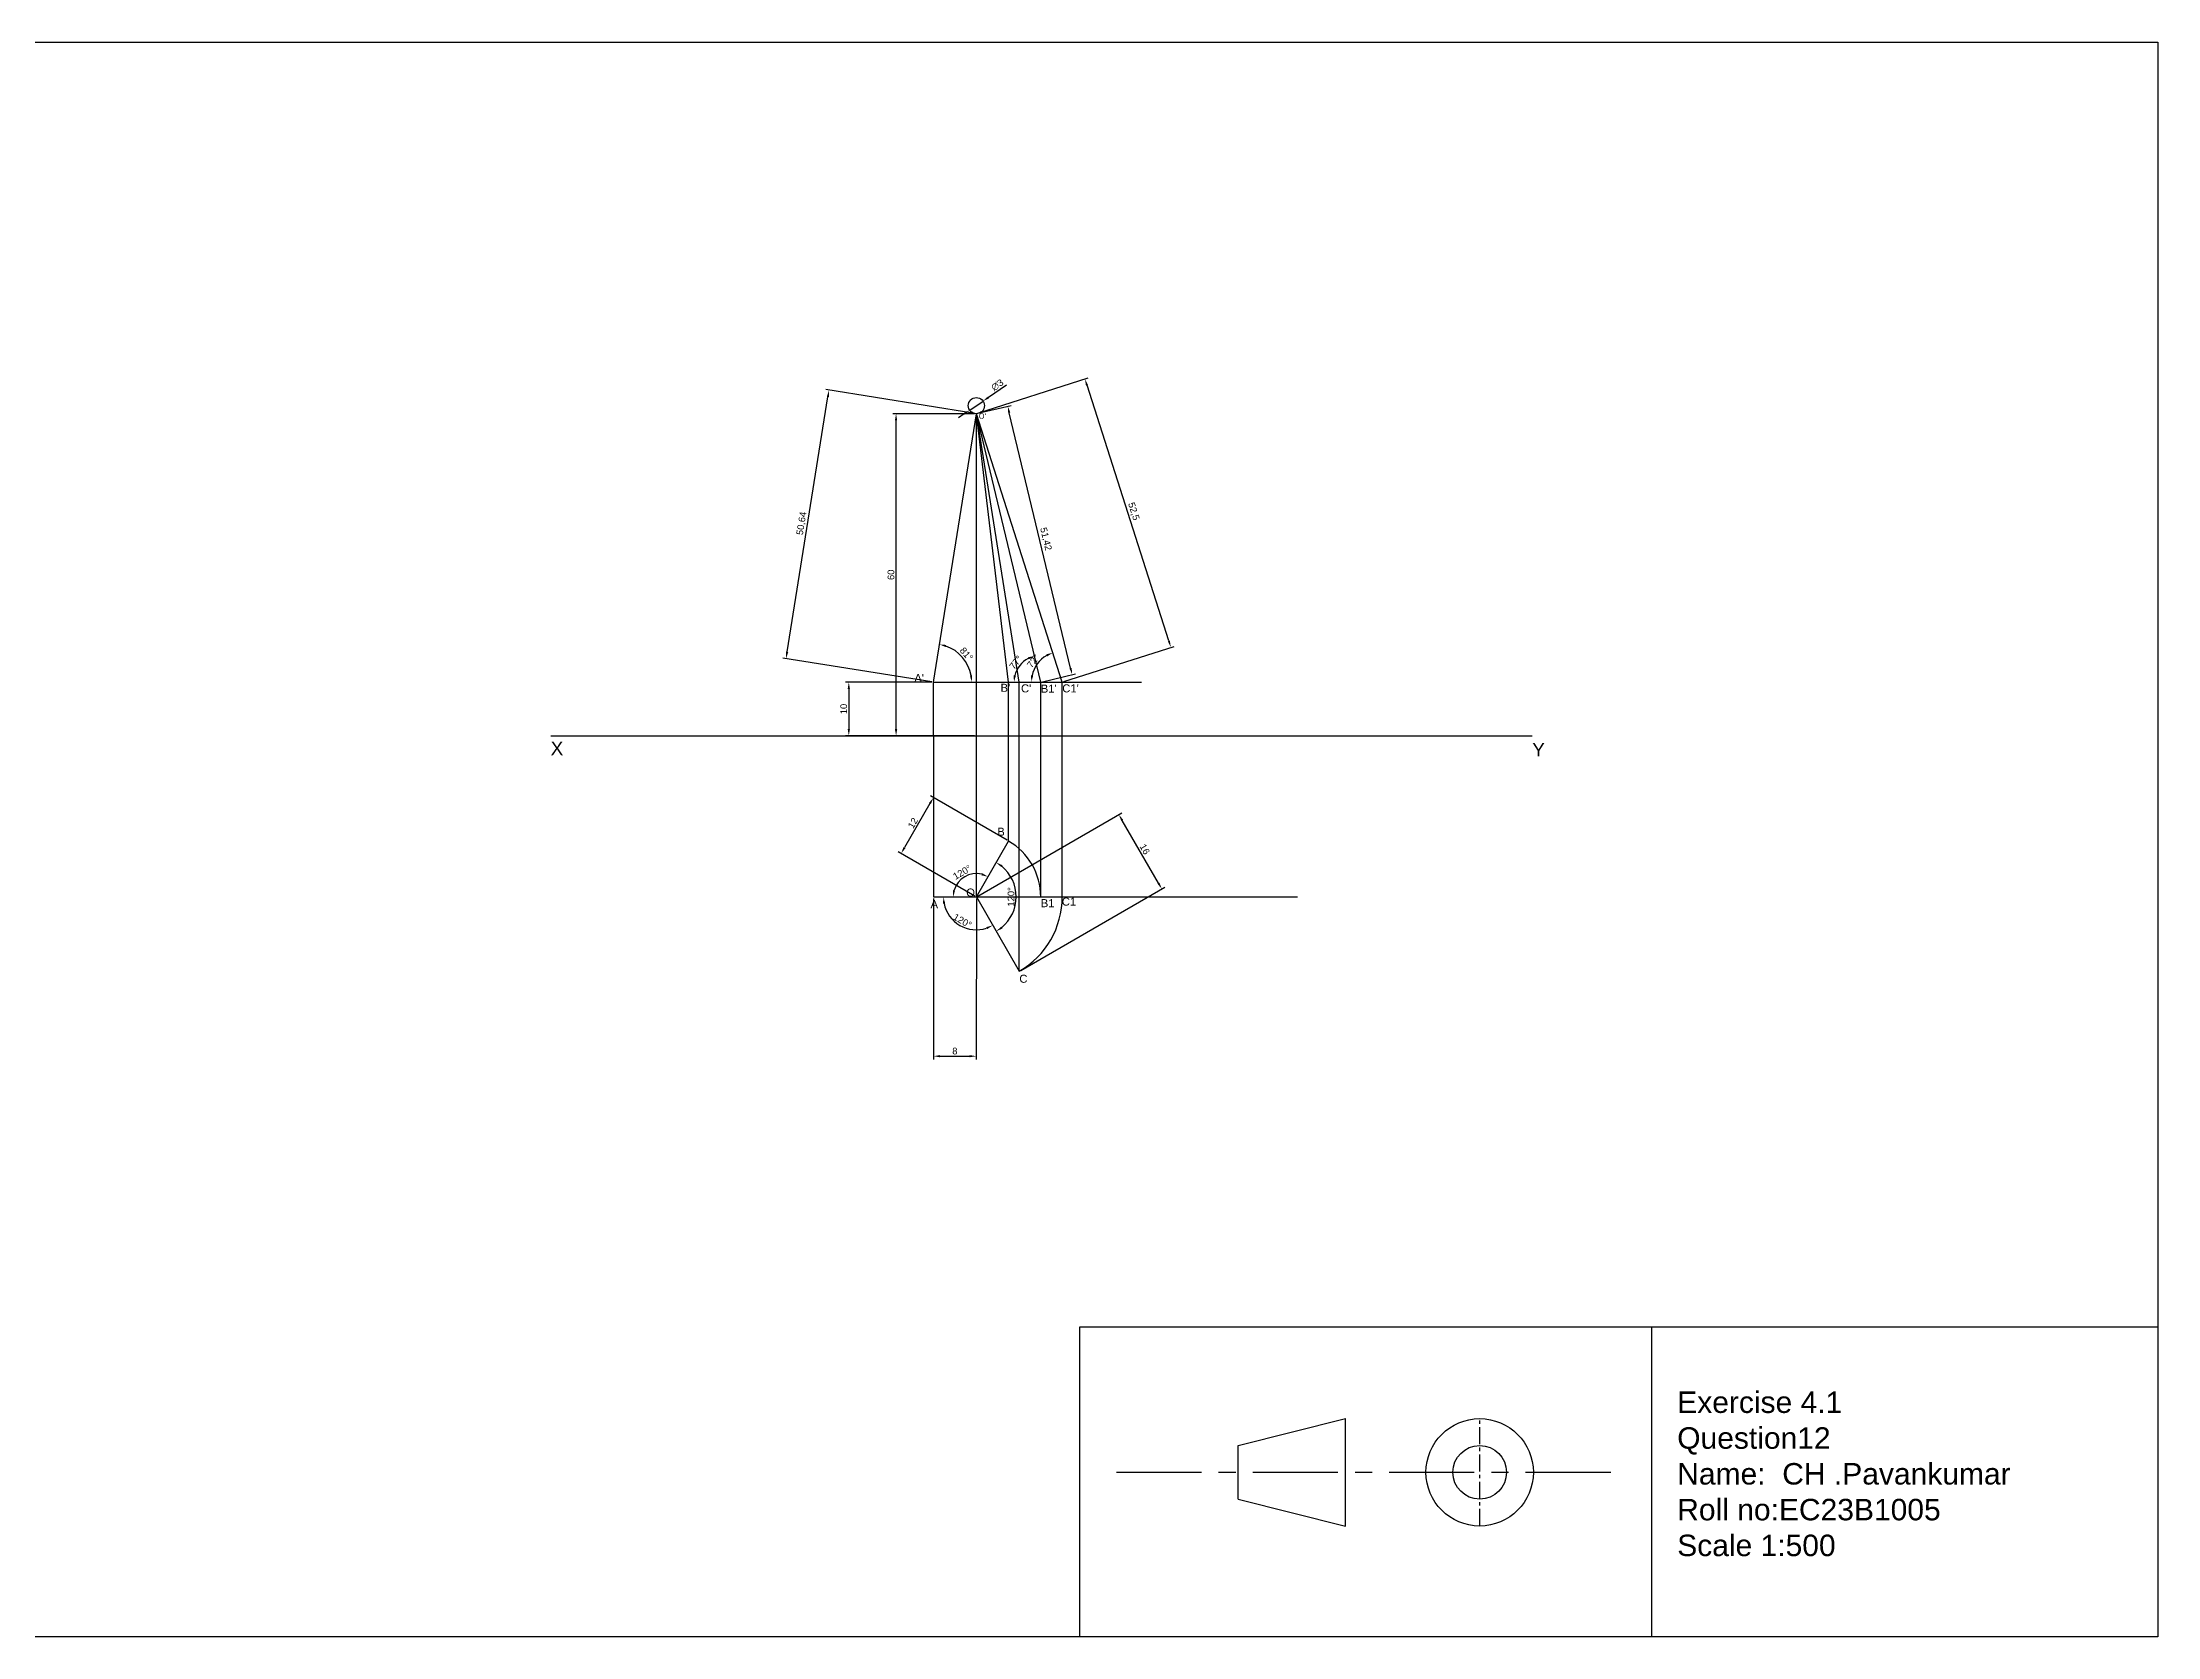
# Model space of a CAD drawing. Header units: millimetres. Extents: x 2477 to 7517, y 1798 to 2095.
# Drawn here: x 7123.4 to 7517.4, y 1798.3 to 2095.3 of the extents above; entities that cross this region are included whole.
import ezdxf

# ---------------------------------------------------------------- set-up
doc = ezdxf.new("R2010")
doc.units = ezdxf.units.MM
doc.header["$PDMODE"] = 35
doc.header["$PDSIZE"] = 2
doc.linetypes.add('CENTER', pattern=[50.8, 31.75, -6.35, 6.35, -6.35])
doc.styles.get("Standard").update_dxf_attribs({"font": 'arial.ttf'})
doc.dimstyles.new('ISO-25', dxfattribs={"dimscale": 0.5, "dimtxt": 2.5, "dimasz": 2.5, "dimexe": 1.25, "dimexo": 0.625, "dimtad": 1, "dimtxsty": 'Standard', "dimcen": 2.5, "dimadec": 0, "dimazin": 0, "dimtfac": 1, "dimtmove": 0, "dimatfit": 3, "dimfxl": 1, "dimarcsym": 0})

# ---------------------------------------------------------------- blocks, each defined once
blk = doc.blocks.new('*D90')
at = {"color": 0, "lineweight": -2, "transparency": 16777216}
blk.add_arc((7297.41, 1936.16), 7.42, 309.6644, 50.3356, dxfattribs=at)
at = {"color": 0, "transparency": 16777216}
for points in [[(7302.03, 1941.71), (7302.27, 1942.05), (7301.12, 1942.59)], [(7302.27, 1930.28), (7302.03, 1930.62), (7301.12, 1929.74)]]:
    blk.add_solid(points, dxfattribs=at)
at = {"layer": 'Defpoints', "color": 0, "transparency": 16777216}
for p in [(7303.41, 1946.56), (7297.41, 1936.16), (7297.41, 1936.16), (7304.39, 1933.63), (7305.41, 1922.31)]:
    blk.add_point(p, dxfattribs=at)
at = {"color": 0, "transparency": 16777216, "insert": (7303.88, 1936.16), "char_height": 1.25, "attachment_point": 5, "rotation": 90}
blk.add_mtext('120°', dxfattribs=at)
blk = doc.blocks.new('*D91')
at = {"color": 0, "lineweight": -2, "transparency": 16777216}
blk.add_arc((7297.41, 1936.16), 4.33, 76.5932, 163.4068, dxfattribs=at)
at = {"color": 0, "transparency": 16777216}
for points in [[(7298.5, 1940.57), (7298.34, 1940.18), (7299.58, 1939.92)], [(7293.47, 1937.37), (7293.06, 1937.43), (7293.08, 1936.16)]]:
    blk.add_solid(points, dxfattribs=at)
at = {"layer": 'Defpoints', "color": 0, "transparency": 16777216}
for p in [(7303.41, 1946.56), (7296.66, 1940.43), (7289.41, 1936.16), (7297.41, 1936.16), (7297.41, 1936.16)]:
    blk.add_point(p, dxfattribs=at)
at = {"color": 0, "transparency": 16777216, "insert": (7294.77, 1940.74), "char_height": 1.25, "attachment_point": 5, "rotation": 30}
blk.add_mtext('120°', dxfattribs=at)
blk = doc.blocks.new('*D92')
at = {"color": 0, "lineweight": -2, "transparency": 16777216}
blk.add_arc((7297.41, 1936.16), 6.13, 191.6957, 288.3043, dxfattribs=at)
at = {"color": 0, "transparency": 16777216}
for points in [[(7291.2, 1934.9), (7291.61, 1934.94), (7291.28, 1936.16)], [(7299.26, 1930.53), (7299.43, 1930.15), (7300.48, 1930.85)]]:
    blk.add_solid(points, dxfattribs=at)
at = {"layer": 'Defpoints', "color": 0, "transparency": 16777216}
for p in [(7289.41, 1936.16), (7297.41, 1936.16), (7297.41, 1936.16), (7292.72, 1932.22), (7305.41, 1922.31)]:
    blk.add_point(p, dxfattribs=at)
at = {"color": 0, "transparency": 16777216, "insert": (7294.82, 1931.68), "char_height": 1.25, "attachment_point": 5, "rotation": 330}
blk.add_mtext('120°', dxfattribs=at)
blk = doc.blocks.new('*D93')
at = {"color": 0, "lineweight": -2, "transparency": 16777216}
for p, q in [((7297.1, 2026.16), (7281.84, 2026.16)), ((7282.46, 1967.41), (7282.46, 2024.91)), ((7297.1, 1966.16), (7281.84, 1966.16))]:
    blk.add_line(p, q, dxfattribs=at)
at = {"color": 0, "transparency": 16777216}
for points in [[(7282.25, 2024.91), (7282.67, 2024.91), (7282.46, 2026.16)], [(7282.25, 1967.41), (7282.67, 1967.41), (7282.46, 1966.16)]]:
    blk.add_solid(points, dxfattribs=at)
at = {"layer": 'Defpoints', "color": 0, "transparency": 16777216}
for p in [(7282.46, 2026.16), (7297.41, 2026.16), (7297.41, 1966.16)]:
    blk.add_point(p, dxfattribs=at)
at = {"color": 0, "transparency": 16777216, "insert": (7281.51, 1996.16), "char_height": 1.25, "attachment_point": 5, "rotation": 90}
blk.add_mtext('60', dxfattribs=at)
blk = doc.blocks.new('*D94')
at = {"color": 0, "lineweight": -2, "transparency": 16777216}
for p, q in [((7303.05, 2031.48), (7299.69, 2029.21)), ((7295.14, 2026.12), (7294.1, 2025.42)), ((7296.17, 2026.82), (7298.66, 2028.51))]:
    blk.add_line(p, q, dxfattribs=at)
at = {"color": 0, "transparency": 16777216}
for points in [[(7299.57, 2029.38), (7299.81, 2029.04), (7298.66, 2028.51)], [(7295.02, 2026.29), (7295.26, 2025.95), (7296.17, 2026.82)]]:
    blk.add_solid(points, dxfattribs=at)
at = {"layer": 'Defpoints', "color": 0, "transparency": 16777216}
for p in [(7296.17, 2026.82), (7298.66, 2028.51)]:
    blk.add_point(p, dxfattribs=at)
at = {"color": 0, "transparency": 16777216, "insert": (7301.33, 2031.51), "char_height": 1.25, "attachment_point": 5, "rotation": 34.1285}
blk.add_mtext('∅3', dxfattribs=at)
blk = doc.blocks.new('*D95')
at = {"color": 0, "lineweight": -2, "transparency": 16777216}
for p, q in [((7297.71, 2026.26), (7318.24, 2032.83)), ((7333.26, 1983.83), (7318.03, 2031.45)), ((7313.71, 1976.26), (7334.24, 1982.83))]:
    blk.add_line(p, q, dxfattribs=at)
at = {"color": 0, "transparency": 16777216}
for points in [[(7318.22, 2031.51), (7317.83, 2031.38), (7317.64, 2032.64)], [(7333.46, 1983.89), (7333.07, 1983.77), (7333.64, 1982.64)]]:
    blk.add_solid(points, dxfattribs=at)
at = {"layer": 'Defpoints', "color": 0, "transparency": 16777216}
for p in [(7317.64, 2032.64), (7297.41, 2026.16), (7313.41, 1976.16)]:
    blk.add_point(p, dxfattribs=at)
at = {"color": 0, "transparency": 16777216, "insert": (7326.66, 2007.96), "char_height": 1.25, "attachment_point": 5, "rotation": 287.7447}
blk.add_mtext('52,5', dxfattribs=at)
blk = doc.blocks.new('*D96')
at = {"color": 0, "lineweight": -2, "transparency": 16777216}
for p, q in [((7297.72, 2026.24), (7303.87, 2027.71)), ((7314.97, 1978.78), (7303.55, 2026.35)), ((7309.72, 1976.24), (7315.87, 1977.71))]:
    blk.add_line(p, q, dxfattribs=at)
at = {"color": 0, "transparency": 16777216}
for points in [[(7303.75, 2026.4), (7303.35, 2026.3), (7303.26, 2027.57)], [(7315.17, 1978.83), (7314.76, 1978.73), (7315.26, 1977.57)]]:
    blk.add_solid(points, dxfattribs=at)
at = {"layer": 'Defpoints', "color": 0, "transparency": 16777216}
for p in [(7297.41, 2026.16), (7303.26, 2027.57), (7309.41, 1976.16)]:
    blk.add_point(p, dxfattribs=at)
at = {"color": 0, "transparency": 16777216, "insert": (7310.29, 2002.82), "char_height": 1.25, "attachment_point": 5, "rotation": 283.4957}
blk.add_mtext('51,42', dxfattribs=at)
blk = doc.blocks.new('*D97')
at = {"color": 0, "lineweight": -2, "transparency": 16777216}
for p, q in [((7262.17, 1981.79), (7269.78, 2029.32)), ((7297.11, 2026.21), (7269.36, 2030.65)), ((7289.11, 1976.21), (7261.36, 1980.65))]:
    blk.add_line(p, q, dxfattribs=at)
at = {"color": 0, "transparency": 16777216}
for points in [[(7269.57, 2029.35), (7269.98, 2029.29), (7269.97, 2030.56)], [(7261.97, 1981.82), (7262.38, 1981.76), (7261.97, 1980.56)]]:
    blk.add_solid(points, dxfattribs=at)
at = {"layer": 'Defpoints', "color": 0, "transparency": 16777216}
for p in [(7269.97, 2030.56), (7297.41, 2026.16), (7289.41, 1976.16)]:
    blk.add_point(p, dxfattribs=at)
at = {"color": 0, "transparency": 16777216, "insert": (7264.92, 2005.72), "char_height": 1.25, "attachment_point": 5, "rotation": 80.9097}
blk.add_mtext('50,64', dxfattribs=at)
blk = doc.blocks.new('*D98')
at = {"color": 0, "lineweight": -2, "transparency": 16777216}
blk.add_arc((7309.41, 1976.16), 5, 117.8595, 165.6362, dxfattribs=at)
at = {"color": 0, "transparency": 16777216}
for points in [[(7307, 1980.78), (7307.15, 1980.39), (7308.25, 1981.03)], [(7304.78, 1977.38), (7304.36, 1977.43), (7304.42, 1976.16)]]:
    blk.add_solid(points, dxfattribs=at)
at = {"layer": 'Defpoints', "color": 0, "transparency": 16777216}
for p in [(7297.41, 2026.16), (7306.27, 1980.05), (7289.41, 1976.16), (7309.41, 1976.16), (7328.17, 1976.16)]:
    blk.add_point(p, dxfattribs=at)
at = {"color": 0, "transparency": 16777216, "insert": (7304.75, 1979.84), "char_height": 1.25, "attachment_point": 5, "rotation": 51.7479}
blk.add_mtext('77°', dxfattribs=at)
blk = doc.blocks.new('*D99')
at = {"color": 0, "lineweight": -2, "transparency": 16777216}
blk.add_arc((7313.41, 1976.16), 5.76, 120.2073, 167.5374, dxfattribs=at)
at = {"color": 0, "transparency": 16777216}
for points in [[(7310.43, 1981.33), (7310.6, 1980.95), (7311.66, 1981.65)], [(7308, 1977.38), (7307.59, 1977.43), (7307.66, 1976.16)]]:
    blk.add_solid(points, dxfattribs=at)
at = {"layer": 'Defpoints', "color": 0, "transparency": 16777216}
for p in [(7297.41, 2026.16), (7309.57, 1980.46), (7289.41, 1976.16), (7313.41, 1976.16), (7328.17, 1976.16)]:
    blk.add_point(p, dxfattribs=at)
at = {"color": 0, "transparency": 16777216, "insert": (7308, 1980.11), "char_height": 1.25, "attachment_point": 5, "rotation": 53.8723}
blk.add_mtext('72°', dxfattribs=at)
blk = doc.blocks.new('*D100')
at = {"color": 0, "lineweight": -2, "transparency": 16777216}
blk.add_arc((7289.41, 1976.16), 7.12, 10.0683, 70.8414, dxfattribs=at)
at = {"color": 0, "transparency": 16777216}
for points in [[(7291.7, 1982.69), (7291.8, 1983.09), (7290.54, 1983.2)], [(7296.63, 1977.43), (7296.22, 1977.39), (7296.54, 1976.16)]]:
    blk.add_solid(points, dxfattribs=at)
at = {"layer": 'Defpoints', "color": 0, "transparency": 16777216}
for p in [(7297.41, 2026.16), (7295.76, 1979.4), (7289.41, 1976.16), (7289.41, 1976.16), (7328.17, 1976.16)]:
    blk.add_point(p, dxfattribs=at)
at = {"color": 0, "transparency": 16777216, "insert": (7295.56, 1981.4), "char_height": 1.25, "attachment_point": 5, "rotation": 310.4549}
blk.add_mtext('81°', dxfattribs=at)
blk = doc.blocks.new('*D101')
at = {"color": 0, "lineweight": -2, "transparency": 16777216}
for p, q in [((7289.1, 1976.16), (7273.04, 1976.16)), ((7273.66, 1974.91), (7273.66, 1967.41)), ((7289.1, 1966.16), (7273.04, 1966.16))]:
    blk.add_line(p, q, dxfattribs=at)
at = {"color": 0, "transparency": 16777216}
for points in [[(7273.45, 1974.91), (7273.87, 1974.91), (7273.66, 1976.16)], [(7273.45, 1967.41), (7273.87, 1967.41), (7273.66, 1966.16)]]:
    blk.add_solid(points, dxfattribs=at)
at = {"layer": 'Defpoints', "color": 0, "transparency": 16777216}
for p in [(7289.41, 1976.16), (7273.66, 1966.16), (7289.41, 1966.16)]:
    blk.add_point(p, dxfattribs=at)
at = {"color": 0, "transparency": 16777216, "insert": (7272.71, 1971.16), "char_height": 1.25, "attachment_point": 5, "rotation": 90}
blk.add_mtext('10', dxfattribs=at)
blk = doc.blocks.new('*D102')
at = {"color": 0, "lineweight": -2, "transparency": 16777216}
for p, q in [((7289.41, 1935.85), (7289.41, 1905.86)), ((7297.42, 1935.85), (7297.41, 1905.86)), ((7290.66, 1906.48), (7296.16, 1906.48))]:
    blk.add_line(p, q, dxfattribs=at)
at = {"color": 0, "transparency": 16777216}
for points in [[(7290.66, 1906.69), (7290.66, 1906.28), (7289.41, 1906.48)], [(7296.16, 1906.69), (7296.16, 1906.28), (7297.41, 1906.48)]]:
    blk.add_solid(points, dxfattribs=at)
at = {"layer": 'Defpoints', "color": 0, "transparency": 16777216}
for p in [(7289.41, 1936.16), (7297.42, 1936.16), (7297.41, 1906.48)]:
    blk.add_point(p, dxfattribs=at)
at = {"color": 0, "transparency": 16777216, "insert": (7293.41, 1907.43), "char_height": 1.25, "attachment_point": 5, "rotation": 359.9927}
blk.add_mtext('8', dxfattribs=at)
blk = doc.blocks.new('*D103')
at = {"color": 0, "lineweight": -2, "transparency": 16777216}
for p, q in [((7297.69, 1936.32), (7324.5, 1951.8)), ((7331.33, 1938.71), (7324.58, 1950.4)), ((7305.69, 1922.46), (7332.5, 1937.94))]:
    blk.add_line(p, q, dxfattribs=at)
at = {"color": 0, "transparency": 16777216}
for points in [[(7324.76, 1950.51), (7324.4, 1950.3), (7323.96, 1951.49)], [(7331.51, 1938.82), (7331.15, 1938.61), (7331.96, 1937.63)]]:
    blk.add_solid(points, dxfattribs=at)
at = {"layer": 'Defpoints', "color": 0, "transparency": 16777216}
for p in [(7323.96, 1951.49), (7297.42, 1936.16), (7305.41, 1922.31)]:
    blk.add_point(p, dxfattribs=at)
at = {"color": 0, "transparency": 16777216, "insert": (7328.78, 1945.04), "char_height": 1.25, "attachment_point": 5, "rotation": 300}
blk.add_mtext('16', dxfattribs=at)
blk = doc.blocks.new('*D104')
at = {"color": 0, "lineweight": -2, "transparency": 16777216}
for p, q in [((7303.14, 1946.71), (7288.87, 1954.96)), ((7288.78, 1953.56), (7284.03, 1945.33)), ((7297.14, 1936.32), (7282.87, 1944.56))]:
    blk.add_line(p, q, dxfattribs=at)
at = {"color": 0, "transparency": 16777216}
for points in [[(7288.6, 1953.67), (7288.96, 1953.46), (7289.41, 1954.64)], [(7283.85, 1945.44), (7284.21, 1945.23), (7283.41, 1944.25)]]:
    blk.add_solid(points, dxfattribs=at)
at = {"layer": 'Defpoints', "color": 0, "transparency": 16777216}
for p in [(7303.41, 1946.56), (7283.41, 1944.25), (7297.41, 1936.16)]:
    blk.add_point(p, dxfattribs=at)
at = {"color": 0, "transparency": 16777216, "insert": (7285.59, 1949.92), "char_height": 1.25, "attachment_point": 5, "rotation": 60}
blk.add_mtext('12', dxfattribs=at)

msp = doc.modelspace()

# ---------------------------------------------------------------- linework, layer by layer
at = {"color": 3}
for p in [(7289.415, 1976.165), (7303.415, 1976.165), (7305.415, 1976.165)]:
    msp.add_line(p, (7297.415, 2026.165), dxfattribs=at)
for p, q in [((7297.415, 1966.165), (7297.415, 2026.165)), ((7309.415, 1976.165), (7297.415, 2026.165)), ((7313.415, 1976.165), (7297.415, 2026.165)), ((7289.415, 1966.165), (7289.415, 1976.165)), ((7289.415, 1976.165), (7328.172, 1976.165)), ((7303.415, 1946.557), (7303.415, 1976.165)), ((7305.415, 1922.308), (7305.415, 1976.165)), ((7309.415, 1936.165), (7309.415, 1976.165)), ((7313.415, 1936.165), (7313.415, 1976.165)), ((7218.142, 1966.165), (7400.96, 1966.165)), ((7289.415, 1966.165), (7289.415, 1936.165)), ((7297.415, 1936.165), (7297.415, 1966.165)), ((7297.415, 1936.165), (7303.415, 1946.557)), ((7289.415, 1936.165), (7297.415, 1936.165)), ((7297.415, 1936.165), (7305.415, 1922.308)), ((7297.415, 1936.165), (7357.252, 1936.165)), ((7346.163, 1833.966), (7366.163, 1838.966)), ((7366.163, 1818.966), (7366.163, 1838.966)), ((7346.163, 1823.966), (7346.163, 1833.966)), ((7346.163, 1823.966), (7366.163, 1818.966))]:
    msp.add_line(p, q)
at = {"color": 7, "true_color": 0xffffff}
msp.add_line((7423.141, 1856.042), (7423.141, 1798.349), dxfattribs=at)
at = {"linetype": 'CENTER', "ltscale": 0.1}
msp.add_line((7391.163, 1818.966), (7391.163, 1838.966), dxfattribs=at)
at = {"linetype": 'CENTER', "ltscale": 0.5}
msp.add_line((7323.49, 1828.966), (7417.685, 1828.966), dxfattribs=at)
msp.add_lwpolyline([(7097.443, 2095.349), (7517.443, 2095.349), (7517.443, 1798.349), (7097.443, 1798.349)], close=True)
at = {"color": 7, "true_color": 0xffffff}
msp.add_lwpolyline([(7517.443, 1798.349), (7316.682, 1798.349), (7316.682, 1856.042), (7517.443, 1856.042)], close=True, dxfattribs=at)
for centre, radius in [((7297.415, 2027.665), 1.5), ((7391.163, 1828.966), 10), ((7391.163, 1828.966), 5)]:
    msp.add_circle(centre, radius)
for radius, start, end in [(12, 0, 60), (16, 300, 0)]:
    msp.add_arc((7297.415, 1936.165), radius, start, end)

# ---------------------------------------------------------------- texts
at = {"color": 7, "true_color": 0xffffff, "attachment_point": 1}
for s, insert, char_height in [("O'", (7297.85, 2026.229), 1), ("A'", (7285.861, 1977.665), 1.5), ("B'", (7301.924, 1975.856), 1.5), ("C'", (7305.729, 1975.75), 1.5), ("B1'", (7309.415, 1975.698), 1.5), ("C1'", (7313.415, 1975.75), 1.5), ('X', (7218.142, 1965.057), 2.5), ('Y', (7400.96, 1964.822), 2.5), ('B', (7301.307, 1949.057), 1.5), ('A', (7288.877, 1935.557), 1.5), ('O', (7295.528, 1937.716), 1.5), ('B1', (7309.415, 1935.743), 1.5), ('C1', (7313.325, 1936.026), 1.5), ('C', (7305.415, 1921.662), 1.5)]:
    msp.add_mtext_dynamic_manual_height_columns(s, width=4.42811, gutter_width=39.618, heights=[0], dxfattribs=dict(at, insert=insert, char_height=char_height))
at = {"color": 6, "insert": (7427.951, 1844.028), "char_height": 4, "attachment_point": 1}
msp.add_mtext_dynamic_manual_height_columns('{\\C256;\\c16777215;Exercise 4.1^JQuestion12\\PName:  CH .Pavankumar \\PRoll no:EC23B1005\\PScale 1:500}', width=90.33607, gutter_width=12.5, heights=[35.907], dxfattribs=at)

# ---------------------------------------------------------------- dimensions: what is measured, and where the dimension line sits
at = {"color": 7, "true_color": 0xffffff}
for p1, p2, distance, picture, middle in [((7289.415, 1976.165), (7297.415, 2026.165), 27.79, '*D97', (7264.923, 2005.723)), ((7313.415, 1976.165), (7297.415, 2026.165), -21.241, '*D95', (7326.658, 2007.963)), ((7309.415, 1976.165), (7297.415, 2026.165), -6.011, '*D96', (7310.293, 2002.816)), ((7303.415, 1946.557), (7297.415, 1936.165), -16.174, '*D104', (7285.593, 1949.918)), ((7305.415, 1922.308), (7297.415, 1936.164), -30.647, '*D103', (7328.78, 1945.035))]:
    dim = msp.add_aligned_dim(p1=p1, p2=p2, distance=distance, dimstyle='ISO-25', dxfattribs=at)
    dim.commit()
    dim.dimension.update_dxf_attribs({"geometry": picture, "text_midpoint": middle})
dim = msp.add_diameter_dim_2p(p1=(7296.173, 2026.823), p2=(7298.656, 2028.506), dimstyle='ISO-25', dxfattribs=at)
dim.commit()
dim.dimension.update_dxf_attribs({"geometry": '*D94', "text_midpoint": (7301.333, 2031.512)})
for base, p1, p2, picture, middle in [((7282.463, 2026.165), (7297.415, 1966.165), (7297.415, 2026.165), '*D93', (7281.512, 1996.165)), ((7273.661, 1966.165), (7289.415, 1976.165), (7289.415, 1966.165), '*D101', (7272.71, 1971.165))]:
    dim = msp.add_linear_dim(base=base, p1=p1, p2=p2, angle=90, dimstyle='ISO-25', dxfattribs=at)
    dim.commit()
    dim.dimension.update_dxf_attribs({"geometry": picture, "text_midpoint": middle})
for base, line1, line2, picture, middle in [((7306.269, 1980.05), ((7289.415, 1976.165), (7328.172, 1976.165)), ((7309.415, 1976.165), (7297.415, 2026.165)), '*D98', (7304.752, 1979.84)), ((7309.574, 1980.455), ((7289.415, 1976.165), (7328.172, 1976.165)), ((7313.415, 1976.165), (7297.415, 2026.165)), '*D99', (7308.004, 1980.114)), ((7295.762, 1979.395), ((7289.415, 1976.165), (7297.415, 2026.165)), ((7289.415, 1976.165), (7328.172, 1976.165)), '*D100', (7295.558, 1981.403)), ((7296.662, 1940.43), ((7289.415, 1936.165), (7297.415, 1936.165)), ((7297.415, 1936.165), (7303.415, 1946.557)), '*D91', (7294.773, 1940.739)), ((7304.387, 1933.627), ((7297.415, 1936.165), (7305.415, 1922.308)), ((7297.415, 1936.165), (7303.415, 1946.557)), '*D90', (7303.883, 1936.165)), ((7292.715, 1932.222), ((7297.415, 1936.165), (7305.415, 1922.308)), ((7289.415, 1936.165), (7297.415, 1936.165)), '*D92', (7294.823, 1931.676))]:
    dim = msp.add_angular_dim_2l(base=base, line1=line1, line2=line2, dimstyle='ISO-25', dxfattribs=at)
    dim.commit()
    dim.dimension.update_dxf_attribs({"geometry": picture, "text_midpoint": middle})
dim = msp.add_linear_dim(base=(7297.411, 1906.484), p1=(7289.415, 1936.165), p2=(7297.415, 1936.164), angle=359.99267, dimstyle='ISO-25', dxfattribs=at)
dim.commit()
dim.dimension.update_dxf_attribs({"geometry": '*D102', "text_midpoint": (7293.413, 1906.484), "dimtype": 161})

doc.saveas('drawing.dxf')
